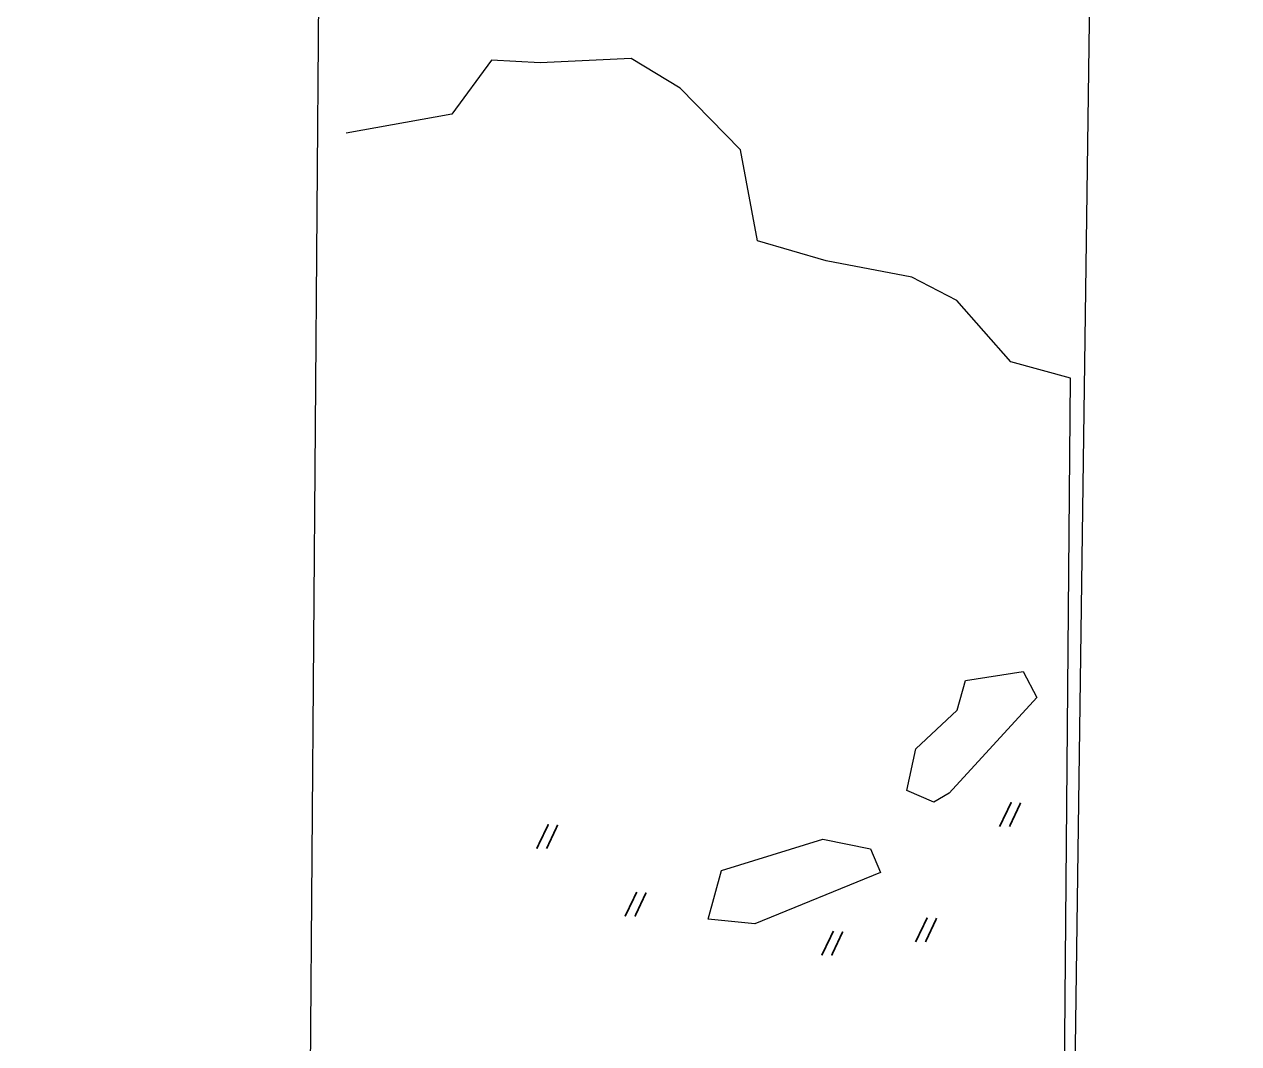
# Model space of a CAD drawing. Header units: metres. Extents: x 3.7 to 6.37, y -20.79 to -16.93.
# Drawn here: x 3.701 to 4.384, y -18.192 to -17.618 of the extents above; entities that cross this region are included whole.
import ezdxf

# ---------------------------------------------------------------- set-up
doc = ezdxf.new("R2010")
doc.units = ezdxf.units.M
doc.header["$LTSCALE"] = 25
doc.header["$MEASUREMENT"] = 0
doc.linetypes.add('STRICHPUNKTX2', pattern=[2, 1, -0.5, 0, -0.5])
for name, color, linetype in [('BEFUND', 1, 'CONTINUOUS'), ('FEUER', 1, 'CONTINUOUS'), ('GRABUNGSGRENZE', 3, 'STRICHPUNKTX2'), ('STEINE', 4, 'CONTINUOUS')]:
    doc.layers.add(name, color=color, linetype=linetype)

# ---------------------------------------------------------------- blocks, each defined once
blk = doc.blocks.new('HK')
at = {"layer": 'FEUER', "const_width": 0.1}
for points in [[(-0.662, -1.372), (0, 0)], [(0.523, -0.033), (-0.105, -1.372)]]:
    blk.add_lwpolyline(points, dxfattribs=at)

msp = doc.modelspace()

# ---------------------------------------------------------------- linework, layer by layer
at = {"layer": 'BEFUND'}
msp.add_lwpolyline([(4.31186, -18.31909), (4.28953, -18.31145), (4.28555, -18.23226), (4.28902, -17.81755), (4.25552, -17.80838), (4.2251, -17.77383), (4.19974, -17.76061), (4.15152, -17.75142), (4.11295, -17.74022), (4.10336, -17.68894), (4.06939, -17.65439), (4.04199, -17.63761), (3.99072, -17.64009), (3.96331, -17.63854), (3.94095, -17.66898), (3.88155, -17.67958)], dxfattribs=at)
at = {"layer": 'GRABUNGSGRENZE'}
for points in [[(4.28727, -18.53379), (4.30373, -17.32315), (4.38368, -17.07349), (4.3823, -16.93187)], [(3.86118, -18.24046), (3.867, -17.50444), (3.7005, -17.50731)]]:
    msp.add_lwpolyline(points, dxfattribs=at)
at = {"layer": 'STEINE'}
for points in [[(4.21213, -18.05605), (4.1969, -18.04943), (4.202, -18.02609), (4.22538, -18.00429), (4.22996, -17.98754), (4.26245, -17.9825), (4.27005, -17.99723), (4.22076, -18.05098), (4.21213, -18.05605)], [(4.14967, -18.0768), (4.17657, -18.08241), (4.18214, -18.09561), (4.11155, -18.12447), (4.08516, -18.12191), (4.0928, -18.09451), (4.14967, -18.0768)]]:
    msp.add_lwpolyline(points, dxfattribs=at)

# ---------------------------------------------------------------- block references
at = {"layer": 'FEUER', "xscale": 0.01, "yscale": 0.01, "zscale": 0.01}
for p in [(4.25578, -18.05609), (3.99536, -18.06852), (4.04507, -18.10664), (4.20851, -18.12102), (4.15571, -18.12858)]:
    msp.add_blockref('HK', p, dxfattribs=at)

doc.saveas('drawing.dxf')
